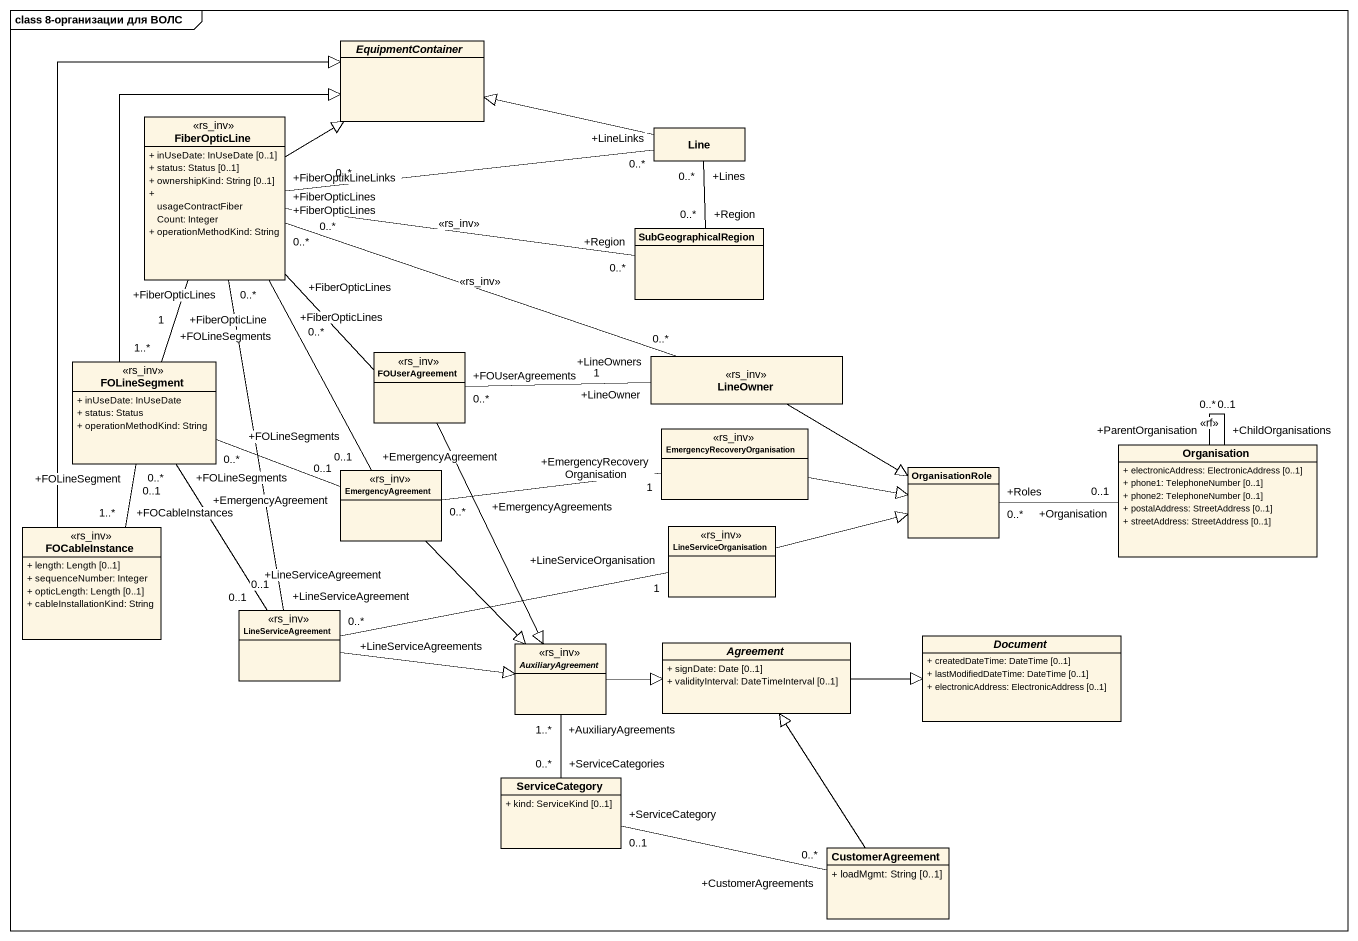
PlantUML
@startuml
mainframe class 8-организации для ВОЛС
hide circle
hide empty members
skinparam classAttributeIconSize 0
abstract class EquipmentContainer
class FiberOpticLine <<rs_inv>> {
  + inUseDate: InUseDate [0..1]
  + status: Status [0..1]
  + ownershipKind: String [0..1]
  + usageContractFiberCount: Integer
  + operationMethodKind: String
}
class Line
class SubGeographicalRegion
class FOLineSegment <<rs_inv>> {
  + inUseDate: InUseDate
  + status: Status
  + operationMethodKind: String
}
class FOUserAgreement <<rs_inv>>
class LineOwner <<rs_inv>>
class "EmergencyRecoveryOrganisation" as EmergencyRecoveryOrganisatio <<rs_inv>>
class EmergencyAgreement <<rs_inv>>
class OrganisationRole
class Organisation {
  + electronicAddress: ElectronicAddress [0..1]
  + phone1: TelephoneNumber [0..1]
  + phone2: TelephoneNumber [0..1]
  + postalAddress: StreetAddress [0..1]
  + streetAddress: StreetAddress [0..1]
}
class FOCableInstance <<rs_inv>> {
  + length: Length [0..1]
  + sequenceNumber: Integer
  + opticLength: Length [0..1]
  + cableInstallationKind: String
}
class LineServiceOrganisation <<rs_inv>>
class LineServiceAgreement <<rs_inv>>
abstract class AuxiliaryAgreement <<rs_inv>>
abstract class Agreement {
  + signDate: Date [0..1]
  + validityInterval: DateTimeInterval [0..1]
}
abstract class Document {
  + createdDateTime: DateTime [0..1]
  + lastModifiedDateTime: DateTime [0..1]
  + electronicAddress: ElectronicAddress [0..1]
}
class ServiceCategory {
  + kind: ServiceKind [0..1]
}
class CustomerAgreement {
  + loadMgmt: String [0..1]
}
FiberOpticLine -right-|> EquipmentContainer
FiberOpticLine "+FiberOptikLineLinks\n0..*" -right- "+LineLinks\n0..*" Line
FiberOpticLine "+FiberOpticLines\n0..*" -right- "+Region\n0..*" SubGeographicalRegion : <<rs_inv>>
FiberOpticLine "+FiberOpticLine\n1" -- "+FOLineSegments\n1..*" FOLineSegment
FiberOpticLine "+FiberOpticLines\n0..*" -right- "+LineOwners\n0..*" LineOwner : <<rs_inv>>
FiberOpticLine "+FiberOpticLines\n0..*" -- "+LineServiceAgreement\n0..1" LineServiceAgreement
Line -left-|> EquipmentContainer
SubGeographicalRegion "+Region\n0..*" -up- "+Lines\n0..*" Line
FOLineSegment -up-|> EquipmentContainer
FOLineSegment "+FOLineSegment\n0..1" -- "+FOCableInstances\n1..*" FOCableInstance
FOUserAgreement -up- "+FiberOpticLines" FiberOpticLine
FOUserAgreement --|> AuxiliaryAgreement
LineOwner "+LineOwner\n1" -left- "+FOUserAgreements\n0..*" FOUserAgreement
LineOwner -right-|> OrganisationRole
EmergencyRecoveryOrganisatio -right-|> OrganisationRole
EmergencyAgreement "+EmergencyAgreement\n0..1" -up- "+FiberOpticLines\n0..*" FiberOpticLine
EmergencyAgreement "+EmergencyAgreement\n0..1" -left- "+FOLineSegments\n0..*" FOLineSegment
EmergencyAgreement "+EmergencyAgreements\n0..*" -right- "+EmergencyRecoveryOrganisation\n1" EmergencyRecoveryOrganisatio
EmergencyAgreement --|> AuxiliaryAgreement
OrganisationRole "+Roles\n0..*" -right- "+Organisation\n0..1" Organisation
Organisation "+ChildOrganisations\n0..*" -- "+ParentOrganisation\n0..1" Organisation : <<rf>>
FOCableInstance -up-|> EquipmentContainer
LineServiceOrganisation -right-|> OrganisationRole
LineServiceAgreement "+LineServiceAgreement\n0..1" -up- "+FOLineSegments\n0..*" FOLineSegment
LineServiceAgreement "+LineServiceAgreements\n0..*" -right- "+LineServiceOrganisation\n1" LineServiceOrganisation
LineServiceAgreement -right-|> AuxiliaryAgreement
AuxiliaryAgreement -right-|> Agreement
AuxiliaryAgreement "+AuxiliaryAgreements\n1..*" -- "+ServiceCategories\n0..*" ServiceCategory
Agreement -right-|> Document
CustomerAgreement -up-|> Agreement
CustomerAgreement "+CustomerAgreements\n0..*" -left- "+ServiceCategory\n0..1" ServiceCategory
@enduml
